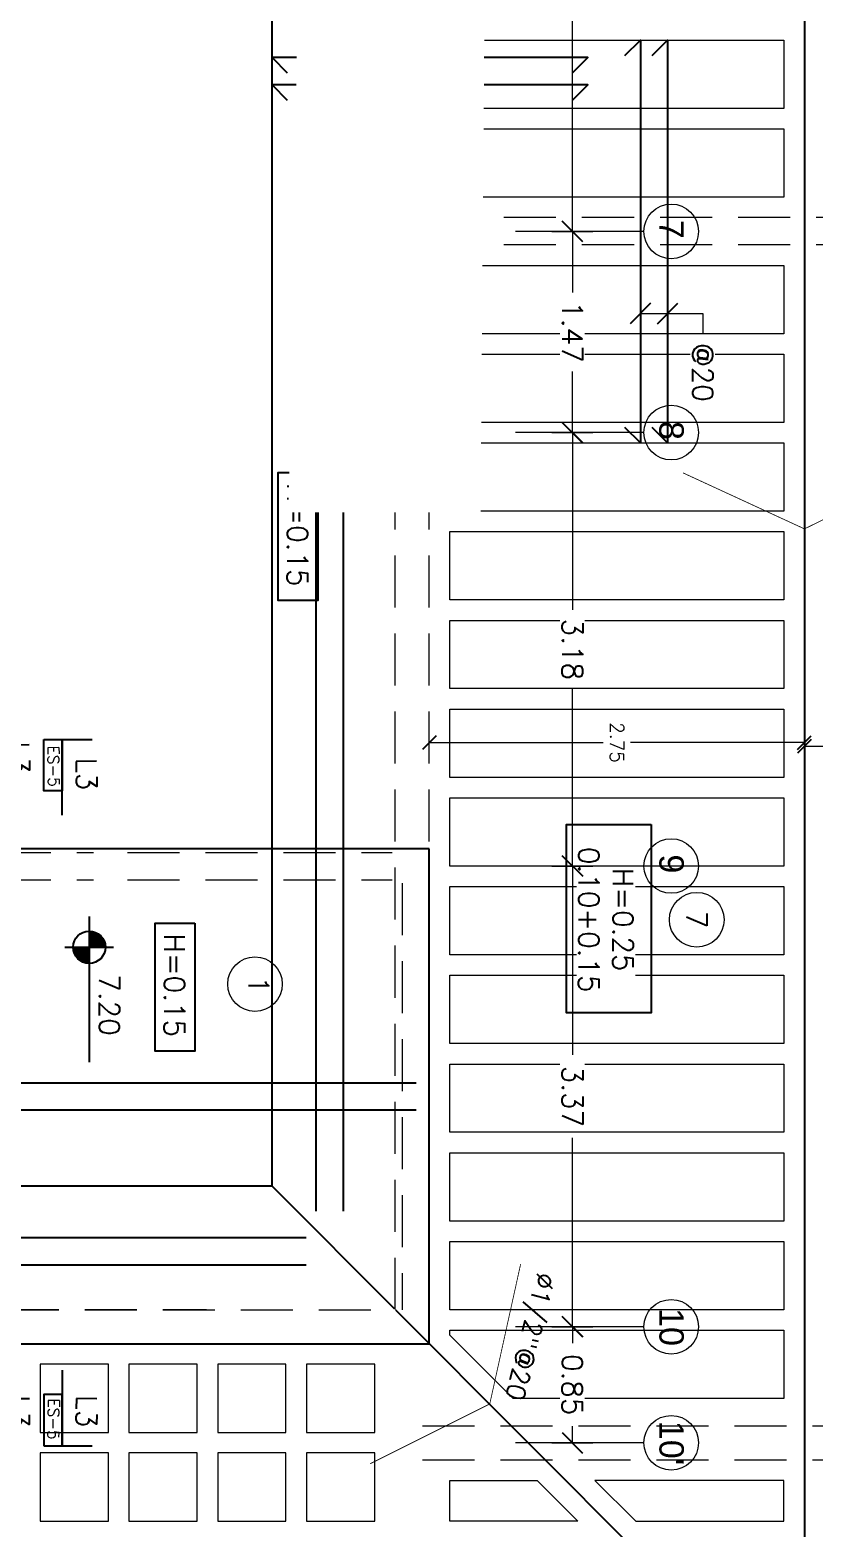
# Model space of a CAD drawing. Header units: metres. Extents: x -44 to 358, y -286 to 66.
# Drawn here: x 26.61 to 32.35, y -274.04 to -263.07 of the extents above; entities that cross this region are included whole.
import ezdxf
from ezdxf.enums import TextEntityAlignment as Align

# ---------------------------------------------------------------- set-up
doc = ezdxf.new("R2010")
doc.units = ezdxf.units.M
doc.header["$LTSCALE"] = 0.3
doc.header["$PDMODE"] = 3
doc.linetypes.add('Grid Line 1_2_', pattern=[22.225, 12.7, -3.175, 3.175, -3.175])
doc.linetypes.add('HIDDEN', pattern=[9.525, 6.35, -3.175])
for name, color, linetype, lineweight in [('0-S-GRID', 1, 'Continuous', 9), ('0-S-GRID-IDEN', 1, 'Continuous', 9), ('BOVEDILLA', 8, 'Continuous', 5), ('Columnas', 7, 'Continuous', 18), ('Cotas de elevación', 7, 'Continuous', 9), ('VIGAS', 1, 'HIDDEN', 15)]:
    doc.layers.add(name, color=color, linetype=linetype, lineweight=lineweight)
for name, color, linetype in [('ACERO', 5, 'Continuous'), ('BP', 3, 'Continuous'), ('DIMCOL', 4, 'Continuous'), ('DIMTEXTO', 4, 'Continuous'), ('REBAR', 5, 'Continuous'), ('TEXTOS', 4, 'Continuous')]:
    doc.layers.add(name, color=color, linetype=linetype)
doc.styles.add('Arial_2', font='arial.ttf', dxfattribs={"height": 0.2})
doc.styles.add('SMPLEX', font='simplex.shx')
doc.dimstyles.new('DIM-50', dxfattribs={"dimscale": 0.5, "dimtxt": 0.2, "dimasz": 0.2, "dimexe": 0.2, "dimexo": 0.2, "dimgap": 0.1, "dimtad": 0, "dimtih": 1, "dimtoh": 1, "dimzin": 0, "dimdsep": 46, "dimtxsty": 'SMPLEX', "dimblk1": 'OBLIQUE', "dimblk2": 'OBLIQUE', "dimsah": 1, "dimcen": 0.2, "dimclrd": 4, "dimclre": 4, "dimclrt": 4, "dimadec": 0, "dimazin": 0, "dimtfac": 1, "dimtmove": 0, "dimatfit": 3, "dimldrblk": 'OPEN30', "dimfxl": 0.3, "dimfxlon": 1, "dimtfill": 1, "dimtolj": 1, "dimtzin": 0, "dimarcsym": 0})
doc.dimstyles.new('DIM-75', dxfattribs={"dimscale": 0.75, "dimtxt": 0.2, "dimasz": 0.2, "dimexe": 0.2, "dimexo": 0.2, "dimgap": 0.1, "dimtad": 0, "dimtih": 1, "dimtoh": 1, "dimzin": 0, "dimdsep": 46, "dimtxsty": 'SMPLEX', "dimblk1": 'OBLIQUE', "dimblk2": 'OBLIQUE', "dimsah": 1, "dimcen": 0.2, "dimclrd": 4, "dimclre": 4, "dimclrt": 4, "dimadec": 0, "dimazin": 0, "dimtfac": 1, "dimtmove": 0, "dimatfit": 3, "dimldrblk": 'OBLIQUE', "dimfxl": 0.2, "dimfxlon": 1, "dimtfill": 1, "dimtolj": 1, "dimtzin": 0, "dimarcsym": 0})

# ---------------------------------------------------------------- blocks, each defined once
blk = doc.blocks.new('_OBLIQUE')
at = {"color": 0, "linetype": 'ByBlock'}
blk.add_line((-0.5, -0.5), (0.5, 0.5), dxfattribs=at)
blk = doc.blocks.new('*D2188')
at = {"layer": 'ACERO', "color": 4, "lineweight": -2, "ltscale": 0.2, "transparency": 16777216}
for p, q in [((125.69, -20.278), (125.79, -20.278)), ((125.69, -20.278), (125.69, -21.554)), ((125.69, -23.03), (125.69, -21.754)), ((125.69, -23.03), (125.79, -23.03))]:
    blk.add_line(p, q, dxfattribs=at)
at = {"layer": 'DEFPOINTS', "color": 0, "ltscale": 0.2, "transparency": 16777216}
for p in [(125.69, -20.278), (125.69, -23.03), (125.69, -23.03)]:
    blk.add_point(p, dxfattribs=at)
at = {"layer": 'ACERO', "color": 4, "lineweight": -2, "ltscale": 0.2, "transparency": 16777216, "xscale": 0.1, "yscale": 0.1, "zscale": 0.1}
for p, rotation in [((125.69, -20.278), 90), ((125.69, -23.03), 270)]:
    blk.add_blockref('_OBLIQUE', p, dxfattribs=dict(at, rotation=rotation))
at = {"layer": 'ACERO', "color": 4, "ltscale": 0.2, "transparency": 16777216, "insert": (125.69, -21.654), "char_height": 0.1, "attachment_point": 5, "style": 'SMPLEX', "bg_fill": 3, "box_fill_scale": 1.1, "bg_fill_color": 256, "bg_fill_true_color": 13158600, "bg_fill_transparency": 0}
blk.add_mtext('\\A1;2.75', dxfattribs=at)
blk = doc.blocks.new('_Open30')
at = {"color": 0, "lineweight": -2}
for p, q in [((-1, 0.27), (0, 0)), ((0, 0), (-1, -0.27)), ((0, 0), (-1, 0))]:
    blk.add_line(p, q, dxfattribs=at)
blk = doc.blocks.new('*U2203')
at = {"layer": 'BOVEDILLA'}
blk.add_lwpolyline([(-0.25, 1.224), (0.25, 1.224), (0.25, -1.224), (-0.25, -1.224)], close=True, dxfattribs=at)
blk = doc.blocks.new('*U2204')
at = {"layer": 'BOVEDILLA', "color": 0, "linetype": 'ByBlock', "lineweight": -2, "transparency": 16777216}
for p in [(0, 0), (0.65, 0), (1.3, 0), (1.95, 0), (2.6, 0), (3.25, 0), (3.9, 0), (4.55, 0), (5.2, 0), (5.85, 0), (6.5, 0), (7.15, 0)]:
    blk.add_blockref('*U2203', p, dxfattribs=at)
blk = doc.blocks.new('*D2200')
at = {"layer": 'DEFPOINTS', "color": 0, "ltscale": 0.2, "transparency": 16777216}
for p in [(126.091, -23.03), (125.663, -25.778), (126.091, -25.778)]:
    blk.add_point(p, dxfattribs=at)
at = {"layer": 'DIMTEXTO', "color": 4, "lineweight": -2, "ltscale": 0.2, "transparency": 16777216}
for p, q in [((125.813, -23.03), (125.563, -23.03)), ((125.663, -23.03), (125.663, -24.304)), ((125.663, -25.778), (125.663, -24.504)), ((125.813, -25.778), (125.563, -25.778))]:
    blk.add_line(p, q, dxfattribs=at)
at = {"layer": 'DIMTEXTO', "color": 4, "lineweight": -2, "ltscale": 0.2, "transparency": 16777216, "xscale": 0.1, "yscale": 0.1, "zscale": 0.1}
for p, rotation in [((125.663, -23.03), 90), ((125.663, -25.778), 270)]:
    blk.add_blockref('_OBLIQUE', p, dxfattribs=dict(at, rotation=rotation))
at = {"layer": 'DIMTEXTO', "color": 4, "ltscale": 0.2, "transparency": 16777216, "insert": (125.663, -24.404), "char_height": 0.1, "attachment_point": 5, "style": 'SMPLEX', "bg_fill": 3, "box_fill_scale": 1.1, "bg_fill_color": 256, "bg_fill_true_color": 13158600, "bg_fill_transparency": 0}
blk.add_mtext('\\A1;2.75', dxfattribs=at)
blk = doc.blocks.new('*D2207')
at = {"layer": 'DEFPOINTS', "color": 0, "transparency": 16777216}
for p in [(120.644, -26.219), (120.644, -26.481), (120.844, -26.485)]:
    blk.add_point(p, dxfattribs=at)
at = {"layer": 'DIMTEXTO', "color": 4, "lineweight": -2, "transparency": 16777216}
for p, q in [((120.644, -26.331), (120.644, -26.069)), ((120.844, -26.335), (120.844, -26.069)), ((120.644, -26.219), (120.844, -26.219)), ((120.844, -26.219), (120.994, -26.219))]:
    blk.add_line(p, q, dxfattribs=at)
at = {"layer": 'DIMTEXTO', "color": 4, "lineweight": -2, "transparency": 16777216, "xscale": 0.15, "yscale": 0.15, "zscale": 0.15, "rotation": 180}
blk.add_blockref('_OBLIQUE', (120.644, -26.219), dxfattribs=at)
at = {"layer": 'DIMTEXTO', "color": 4, "lineweight": -2, "transparency": 16777216, "xscale": 0.15, "yscale": 0.15, "zscale": 0.15}
blk.add_blockref('_OBLIQUE', (120.844, -26.219), dxfattribs=at)
at = {"layer": 'DIMTEXTO', "color": 4, "transparency": 16777216, "insert": (121.277, -26.219), "char_height": 0.15, "attachment_point": 5, "style": 'SMPLEX', "bg_fill": 3, "box_fill_scale": 1.1, "bg_fill_color": 256, "bg_fill_true_color": 13158600, "bg_fill_transparency": 0}
blk.add_mtext('\\A1;@20', dxfattribs=at)
blk = doc.blocks.new('*D2210')
at = {"layer": 'DEFPOINTS', "color": 0, "transparency": 16777216}
for p in [(123.053, -24.032), (122.52, -24.232), (123.053, -24.232)]:
    blk.add_point(p, dxfattribs=at)
at = {"layer": 'DIMTEXTO', "color": 4, "lineweight": -2, "transparency": 16777216}
for p, q in [((122.52, -24.032), (122.52, -23.775)), ((122.52, -23.775), (122.67, -23.775)), ((122.67, -24.032), (122.37, -24.032)), ((122.52, -24.232), (122.52, -24.032)), ((122.67, -24.232), (122.37, -24.232))]:
    blk.add_line(p, q, dxfattribs=at)
at = {"layer": 'DIMTEXTO', "color": 4, "lineweight": -2, "transparency": 16777216, "xscale": 0.15, "yscale": 0.15, "zscale": 0.15}
for p, rotation in [((122.52, -24.032), 90), ((122.52, -24.232), 270)]:
    blk.add_blockref('_OBLIQUE', p, dxfattribs=dict(at, rotation=rotation))
at = {"layer": 'DIMTEXTO', "color": 4, "transparency": 16777216, "insert": (122.952, -23.775), "char_height": 0.15, "attachment_point": 5, "style": 'SMPLEX', "bg_fill": 3, "box_fill_scale": 1.1, "bg_fill_color": 256, "bg_fill_true_color": 13158600, "bg_fill_transparency": 0}
blk.add_mtext('\\A1;@20', dxfattribs=at)
blk = doc.blocks.new('*D2305')
at = {"layer": 'DEFPOINTS', "color": 0, "ltscale": 0.05, "transparency": 16777216}
for p in [(79.567, -24.729), (75.416, -25.146), (79.567, -25.146)]:
    blk.add_point(p, dxfattribs=at)
at = {"layer": 'DIMTEXTO', "color": 4, "lineweight": -2, "ltscale": 0.05, "transparency": 16777216}
for p, q in [((75.416, -24.879), (75.416, -24.579)), ((79.567, -24.879), (79.567, -24.579)), ((75.416, -24.729), (77.202, -24.729)), ((79.567, -24.729), (77.781, -24.729))]:
    blk.add_line(p, q, dxfattribs=at)
at = {"layer": 'DIMTEXTO', "color": 4, "lineweight": -2, "ltscale": 0.05, "transparency": 16777216, "xscale": 0.15, "yscale": 0.15, "zscale": 0.15, "rotation": 180}
blk.add_blockref('_OBLIQUE', (75.416, -24.729), dxfattribs=at)
at = {"layer": 'DIMTEXTO', "color": 4, "lineweight": -2, "ltscale": 0.05, "transparency": 16777216, "xscale": 0.15, "yscale": 0.15, "zscale": 0.15}
blk.add_blockref('_OBLIQUE', (79.567, -24.729), dxfattribs=at)
at = {"layer": 'DIMTEXTO', "color": 4, "ltscale": 0.05, "transparency": 16777216, "insert": (77.491, -24.729), "char_height": 0.15, "attachment_point": 5, "style": 'SMPLEX', "bg_fill": 3, "box_fill_scale": 1.1, "bg_fill_color": 256, "bg_fill_true_color": 13158600, "bg_fill_transparency": 0}
blk.add_mtext('\\A1;4.15', dxfattribs=at)
blk = doc.blocks.new('*D2301')
at = {"layer": 'DEFPOINTS', "color": 0, "ltscale": 0.2, "transparency": 16777216}
for p in [(81.041, -24.729), (79.567, -25.146), (81.041, -25.146)]:
    blk.add_point(p, dxfattribs=at)
at = {"layer": 'DIMTEXTO', "color": 4, "lineweight": -2, "ltscale": 0.2, "transparency": 16777216}
for p, q in [((79.567, -24.879), (79.567, -24.579)), ((81.041, -24.879), (81.041, -24.579)), ((79.567, -24.729), (80.015, -24.729)), ((81.041, -24.729), (80.593, -24.729))]:
    blk.add_line(p, q, dxfattribs=at)
at = {"layer": 'DIMTEXTO', "color": 4, "lineweight": -2, "ltscale": 0.2, "transparency": 16777216, "xscale": 0.15, "yscale": 0.15, "zscale": 0.15, "rotation": 180}
blk.add_blockref('_OBLIQUE', (79.567, -24.729), dxfattribs=at)
at = {"layer": 'DIMTEXTO', "color": 4, "lineweight": -2, "ltscale": 0.2, "transparency": 16777216, "xscale": 0.15, "yscale": 0.15, "zscale": 0.15}
blk.add_blockref('_OBLIQUE', (81.041, -24.729), dxfattribs=at)
at = {"layer": 'DIMTEXTO', "color": 4, "ltscale": 0.2, "transparency": 16777216, "insert": (80.304, -24.729), "char_height": 0.15, "attachment_point": 5, "style": 'SMPLEX', "bg_fill": 3, "box_fill_scale": 1.1, "bg_fill_color": 256, "bg_fill_true_color": 13158600, "bg_fill_transparency": 0}
blk.add_mtext('\\A1;1.47', dxfattribs=at)
blk = doc.blocks.new('*D2302')
at = {"layer": 'DEFPOINTS', "color": 0, "ltscale": 0.2, "transparency": 16777216}
for p in [(84.216, -24.729), (81.041, -25.146), (84.216, -25.146)]:
    blk.add_point(p, dxfattribs=at)
at = {"layer": 'DIMTEXTO', "color": 4, "lineweight": -2, "ltscale": 0.2, "transparency": 16777216}
for p, q in [((81.041, -24.879), (81.041, -24.579)), ((84.216, -24.879), (84.216, -24.579)), ((81.041, -24.729), (82.339, -24.729)), ((84.216, -24.729), (82.918, -24.729))]:
    blk.add_line(p, q, dxfattribs=at)
at = {"layer": 'DIMTEXTO', "color": 4, "lineweight": -2, "ltscale": 0.2, "transparency": 16777216, "xscale": 0.15, "yscale": 0.15, "zscale": 0.15, "rotation": 180}
blk.add_blockref('_OBLIQUE', (81.041, -24.729), dxfattribs=at)
at = {"layer": 'DIMTEXTO', "color": 4, "lineweight": -2, "ltscale": 0.2, "transparency": 16777216, "xscale": 0.15, "yscale": 0.15, "zscale": 0.15}
blk.add_blockref('_OBLIQUE', (84.216, -24.729), dxfattribs=at)
at = {"layer": 'DIMTEXTO', "color": 4, "ltscale": 0.2, "transparency": 16777216, "insert": (82.629, -24.729), "char_height": 0.15, "attachment_point": 5, "style": 'SMPLEX', "bg_fill": 3, "box_fill_scale": 1.1, "bg_fill_color": 256, "bg_fill_true_color": 13158600, "bg_fill_transparency": 0}
blk.add_mtext('\\A1;3.18', dxfattribs=at)
blk = doc.blocks.new('*D2303')
at = {"layer": 'DEFPOINTS', "color": 0, "ltscale": 0.2, "transparency": 16777216}
for p in [(87.591, -24.729), (84.216, -25.146), (87.591, -25.146)]:
    blk.add_point(p, dxfattribs=at)
at = {"layer": 'DIMTEXTO', "color": 4, "lineweight": -2, "ltscale": 0.2, "transparency": 16777216}
for p, q in [((84.216, -24.879), (84.216, -24.579)), ((87.591, -24.879), (87.591, -24.579)), ((84.216, -24.729), (85.6, -24.729)), ((87.591, -24.729), (86.207, -24.729))]:
    blk.add_line(p, q, dxfattribs=at)
at = {"layer": 'DIMTEXTO', "color": 4, "lineweight": -2, "ltscale": 0.2, "transparency": 16777216, "xscale": 0.15, "yscale": 0.15, "zscale": 0.15, "rotation": 180}
blk.add_blockref('_OBLIQUE', (84.216, -24.729), dxfattribs=at)
at = {"layer": 'DIMTEXTO', "color": 4, "lineweight": -2, "ltscale": 0.2, "transparency": 16777216, "xscale": 0.15, "yscale": 0.15, "zscale": 0.15}
blk.add_blockref('_OBLIQUE', (87.591, -24.729), dxfattribs=at)
at = {"layer": 'DIMTEXTO', "color": 4, "ltscale": 0.2, "transparency": 16777216, "insert": (85.904, -24.729), "char_height": 0.15, "attachment_point": 5, "style": 'SMPLEX', "bg_fill": 3, "box_fill_scale": 1.1, "bg_fill_color": 256, "bg_fill_true_color": 13158600, "bg_fill_transparency": 0}
blk.add_mtext('\\A1;3.37', dxfattribs=at)
blk = doc.blocks.new('*D2304')
at = {"layer": 'DEFPOINTS', "color": 0, "ltscale": 0.2, "transparency": 16777216}
for p in [(88.441, -24.729), (87.591, -25.146), (88.441, -25.146)]:
    blk.add_point(p, dxfattribs=at)
at = {"layer": 'DIMTEXTO', "color": 4, "lineweight": -2, "ltscale": 0.2, "transparency": 16777216}
for p, q in [((87.591, -24.879), (87.591, -24.579)), ((88.441, -24.879), (88.441, -24.579)), ((87.591, -24.729), (87.712, -24.729)), ((88.441, -24.729), (88.32, -24.729))]:
    blk.add_line(p, q, dxfattribs=at)
at = {"layer": 'DIMTEXTO', "color": 4, "lineweight": -2, "ltscale": 0.2, "transparency": 16777216, "xscale": 0.15, "yscale": 0.15, "zscale": 0.15, "rotation": 180}
blk.add_blockref('_OBLIQUE', (87.591, -24.729), dxfattribs=at)
at = {"layer": 'DIMTEXTO', "color": 4, "lineweight": -2, "ltscale": 0.2, "transparency": 16777216, "xscale": 0.15, "yscale": 0.15, "zscale": 0.15}
blk.add_blockref('_OBLIQUE', (88.441, -24.729), dxfattribs=at)
at = {"layer": 'DIMTEXTO', "color": 4, "ltscale": 0.2, "transparency": 16777216, "insert": (88.016, -24.729), "char_height": 0.15, "attachment_point": 5, "style": 'SMPLEX', "bg_fill": 3, "box_fill_scale": 1.1, "bg_fill_color": 256, "bg_fill_true_color": 13158600, "bg_fill_transparency": 0}
blk.add_mtext('\\A1;0.85', dxfattribs=at)
blk = doc.blocks.new('dfghgfh')
at = {"layer": 'DIMTEXTO'}
h = blk.add_hatch(color=256, dxfattribs=at)
edge = h.paths.add_edge_path()
edge.add_line((0, 0), (-0.158, 0))
edge.add_arc((0, 0), 0.158, 90, 180, ccw=False)
edge.add_line((0, 0.158), (0, 0))
h = blk.add_hatch(color=256, dxfattribs=at)
edge = h.paths.add_edge_path()
edge.add_line((0, 0), (0.158, 0))
edge.add_arc((0, 0), 0.158, 270, 360, ccw=False)
edge.add_line((0, -0.158), (0, 0))
for p, q in [((0, -0.238), (0, 0.238)), ((-0.3, 0), (1.124, 0))]:
    blk.add_line(p, q, dxfattribs=at)
blk.add_circle((0, 0), 0.158, dxfattribs=at)
blk = doc.blocks.new('A$C9fa7533f')
at = {"layer": '0-S-GRID-IDEN'}
blk.add_circle((19.694, 17.81), 0.2, dxfattribs=at)
at = {"layer": 'ACERO'}
for p, q in [((21.828, 15.223), (7.513, 15.223)), ((21.828, 15.023), (7.513, 15.023))]:
    blk.add_line(p, q, dxfattribs=at)
at = {"layer": 'ACERO', "ltscale": 0.2}
for p, q in [((22.021, 8.301), (22.021, 14.948)), ((22.221, 8.301), (22.221, 14.948))]:
    blk.add_line(p, q, dxfattribs=at)
at = {"layer": 'ACERO'}
for points in [[(13.364, 17.484), (13.251, 17.597), (16.201, 17.597), (16.089, 17.484)], [(13.364, 17.284), (13.251, 17.397), (16.201, 17.397), (16.089, 17.284)], [(13.49, 16.9), (13.377, 17.013), (13.377, 14.699), (13.49, 14.811)], [(13.69, 16.9), (13.577, 17.013), (13.577, 14.699), (13.69, 14.811)]]:
    blk.add_lwpolyline(points, dxfattribs=at)
at = {"layer": 'BOVEDILLA'}
for points in [[(13.751, 15.999), (13.251, 15.999), (13.251, 18.447), (13.751, 18.447)], [(14.401, 15.999), (13.901, 15.999), (13.901, 18.447), (14.401, 18.447)], [(23.801, 17.064), (24.1, 17.363), (24.1, 18.449), (23.801, 18.449)], [(23.801, 16.64), (24.1, 16.939), (24.1, 16.001), (23.801, 16.001)], [(22.95, 14.951), (23.45, 14.951), (23.45, 15.451), (22.95, 15.451)], [(23.6, 14.951), (24.1, 14.951), (24.1, 15.451), (23.6, 15.451)], [(22.95, 14.301), (23.45, 14.301), (23.45, 14.801), (22.95, 14.801)], [(23.6, 14.301), (24.1, 14.301), (24.1, 14.801), (23.6, 14.801)], [(22.95, 13.651), (23.45, 13.651), (23.45, 14.151), (22.95, 14.151)], [(23.6, 13.651), (24.1, 13.651), (24.1, 14.151), (23.6, 14.151)], [(22.95, 13.001), (23.45, 13.001), (23.45, 13.501), (22.95, 13.501)], [(23.6, 13.001), (24.1, 13.001), (24.1, 13.501), (23.6, 13.501)]]:
    blk.add_lwpolyline(points, close=True, dxfattribs=at)
at = {"layer": 'BP', "ltscale": 0.2}
for q in [(6.901, 14.699), (21.647, 8.51)]:
    blk.add_line((21.647, 14.699), q, dxfattribs=at)
at = {"layer": 'DIMTEXTO', "ltscale": 0.2}
blk.add_lwpolyline([(18.996, 17.476), (20.376, 17.476), (20.376, 16.856), (18.996, 16.856)], close=True, dxfattribs=at)
at = {"layer": 'DIMTEXTO', "color": 4}
blk.add_lwpolyline([(16.418, 15.035), (17.355, 15.035), (17.355, 14.744), (16.418, 14.744)], close=True, dxfattribs=at)
at = {"layer": 'REBAR', "color": 6, "const_width": 0.00576}
for points in [[(16.421, 17.71), (16.831, 18.599), (16.369, 19.541)], [(23.679, 15.418), (23.241, 16.294), (22.217, 16.52)]]:
    blk.add_lwpolyline(points, dxfattribs=at)
at = {"layer": 'TEXTOS', "color": 6, "linetype": 'Continuous', "ltscale": 0.01}
blk.add_line((23.547, 13.027), (23.547, 13.381), dxfattribs=at)
at = {"layer": 'TEXTOS', "color": 5, "linetype": 'Continuous', "ltscale": 0.01}
blk.add_line((22.993, 13.163), (23.547, 13.163), dxfattribs=at)
at = {"layer": 'TEXTOS', "color": 8, "linetype": 'Continuous', "ltscale": 0.01}
blk.add_lwpolyline([(23.547, 13.027), (23.547, 13.163), (23.171, 13.163), (23.171, 13.027)], close=True, dxfattribs=at)
at = {"layer": 'VIGAS', "ltscale": 0.2}
for p, q in [((14.551, 21.351), (14.551, 15.851)), ((14.751, 21.351), (14.751, 15.851)), ((23.401, 15.801), (23.401, 21.301)), ((23.651, 15.801), (23.651, 21.301)), ((22.551, 15.851), (12.801, 15.851)), ((22.551, 15.601), (12.801, 15.601)), ((22.551, 7.612), (22.55, 15.601)), ((22.801, 7.612), (22.8, 15.601))]:
    blk.add_line(p, q, dxfattribs=at)
at = {"layer": 'DIMTEXTO', "style": 'SMPLEX'}
blk.add_text('7', height=0.15, dxfattribs=at).set_placement((19.694, 17.81), align=Align.MIDDLE_CENTER)
at = {"layer": 'TEXTOS', "color": 4, "ltscale": 0.5, "insert": (23.352, 13.099), "char_height": 0.0825, "attachment_point": 5, "rotation": 359.2226, "style": 'SMPLEX'}
blk.add_mtext('ES-5', dxfattribs=at)
at = {"layer": 'ACERO', "ltscale": 0.2}
dim = blk.add_linear_dim(base=(18.423, 18.599), p1=(18.423, 21.351), p2=(18.423, 18.599), angle=90, dimstyle='DIM-50', dxfattribs=at)
dim.commit()
dim.dimension.update_dxf_attribs({"geometry": '*D2188', "text_midpoint": (18.423, 19.975), "insert": (-107.267, 41.629)})
blk.add_wipeout([(15.146, 13.984), (20.347, 13.927), (20.271, 9.053), (15.184, 9.205)])
at = {"layer": 'BP', "ltscale": 0.2}
blk.add_line((10.801, 18.599), (25.551, 18.599), dxfattribs=at)
at = {"layer": 'BP', "color": 8, "ltscale": 0.2}
blk.add_lwpolyline([(19.175, 14.699), (19.175, 9.806), (10.4, 9.806), (10.4, 8.51)], dxfattribs=at)
at = {"layer": 'TEXTOS', "color": 6, "linetype": 'Continuous', "ltscale": 0.01}
blk.add_line((18.375, 13.027), (18.375, 13.381), dxfattribs=at)
at = {"layer": 'TEXTOS', "color": 5, "linetype": 'Continuous', "ltscale": 0.01}
blk.add_line((18.929, 13.163), (18.375, 13.163), dxfattribs=at)
at = {"layer": 'TEXTOS', "color": 8, "linetype": 'Continuous', "ltscale": 0.01}
blk.add_lwpolyline([(18.375, 13.027), (18.375, 13.163), (18.751, 13.163), (18.751, 13.027)], close=True, dxfattribs=at)
at = {"layer": 'DIMCOL', "color": 4, "insert": (22.742, 16.569), "char_height": 0.135, "attachment_point": 5, "rotation": 345.6799, "style": 'SMPLEX', "bg_fill": 3, "box_fill_scale": 1.1, "bg_fill_color": 256, "bg_fill_true_color": 13158600, "bg_fill_transparency": 0}
blk.add_mtext('\\A1;∅1/2"@20', dxfattribs=at)
at = {"layer": 'DIMTEXTO', "color": 4, "insert": (16.874, 14.886), "char_height": 0.15, "attachment_point": 5, "rotation": 0, "style": 'SMPLEX', "bg_fill": 3, "box_fill_scale": 1.1, "bg_fill_color": 256, "bg_fill_true_color": 13158600, "bg_fill_transparency": 0}
blk.add_mtext('\\A1;H=0.15', dxfattribs=at)
at = {"layer": 'DIMTEXTO', "color": 4, "lineweight": -3, "insert": (23.295, 13.34), "char_height": 0.15, "attachment_point": 5, "rotation": 359.2226, "style": 'SMPLEX', "bg_fill": 3, "box_fill_scale": 1.1, "bg_fill_color": 256, "bg_fill_true_color": 13158600, "bg_fill_transparency": 0}
blk.add_mtext('L3', dxfattribs=at)
at = {"layer": 'TEXTOS', "color": 4, "ltscale": 0.5, "insert": (18.57, 13.099), "char_height": 0.0825, "attachment_point": 5, "rotation": 0.7774, "style": 'SMPLEX'}
blk.add_mtext('ES-5', dxfattribs=at)
at = {"layer": 'DIMTEXTO'}
dim = blk.add_linear_dim(base=(13.377, 15.41), p1=(13.577, 15.144), p2=(13.377, 15.148), angle=360, text='@20', dimstyle='DIM-75', dxfattribs=at)
dim.commit()
dim.dimension.update_dxf_attribs({"geometry": '*D2207', "text_midpoint": (14.009, 15.41), "dimtype": 128, "insert": (-107.267, 41.629)})
at = {"layer": 'BOVEDILLA'}
blk.add_lwpolyline([(22.701, 18.449), (23.201, 18.449), (23.201, 16.465), (22.737, 16.001), (22.701, 16.001)], close=True, dxfattribs=at)
at = {"layer": 'BP', "ltscale": 0.2}
blk.add_line((21.647, 14.699), (25.551, 18.599), dxfattribs=at)
at = {"layer": 'BOVEDILLA'}
blk.add_blockref('*U2204', (15.151, 17.225), dxfattribs=at)
at = {"layer": 'DIMTEXTO', "color": 4, "lineweight": -3, "insert": (18.627, 13.34), "char_height": 0.15, "attachment_point": 5, "rotation": 0.7774, "style": 'SMPLEX', "bg_fill": 3, "box_fill_scale": 1.1, "bg_fill_color": 256, "bg_fill_true_color": 13158600, "bg_fill_transparency": 0}
blk.add_mtext('L3', dxfattribs=at)
at = {"layer": 'DIMTEXTO', "color": 4, "insert": (19.694, 17.145), "char_height": 0.15, "attachment_point": 5, "rotation": 0, "style": 'SMPLEX', "bg_fill": 3, "box_fill_scale": 1.1, "bg_fill_color": 256, "bg_fill_true_color": 13158600, "bg_fill_transparency": 0}
blk.add_mtext('\\A1;H=0.25\\P0.10+0.15', dxfattribs=at)
at = {"layer": 'DIMTEXTO', "ltscale": 0.2}
dim = blk.add_linear_dim(base=(18.396, 15.601), p1=(18.823, 18.599), p2=(18.823, 15.601), angle=90, dimstyle='DIM-50', dxfattribs=at)
dim.commit()
dim.dimension.update_dxf_attribs({"geometry": '*D2200', "text_midpoint": (18.396, 17.225), "insert": (-107.267, 41.629)})
at = {"layer": 'DIMTEXTO'}
dim = blk.add_linear_dim(base=(15.253, 17.397), p1=(15.786, 17.597), p2=(15.786, 17.397), angle=90, text='@20', dimstyle='DIM-75', dxfattribs=at)
dim.commit()
dim.dimension.update_dxf_attribs({"geometry": '*D2210', "text_midpoint": (15.685, 17.854), "dimtype": 128, "insert": (-107.267, 41.629)})
blk = doc.blocks.new('A$C4d880a05')
at = {"layer": '0-S-GRID-IDEN'}
for centre in [(14.651, 16.669), (16.125, 16.669), (19.3, 16.669), (22.675, 16.669), (23.525, 16.669), (20.165, 13.62)]:
    blk.add_circle(centre, 0.2, dxfattribs=at)
at = {"layer": 'ACERO', "ltscale": 0.2}
for p, q in [((20.887, 6.523), (20.887, 14.801)), ((21.087, 6.523), (21.087, 14.801))]:
    blk.add_line(p, q, dxfattribs=at)
at = {"layer": 'DIMTEXTO', "color": 4}
blk.add_lwpolyline([(19.718, 13.18), (20.655, 13.18), (20.655, 12.889), (19.718, 12.889)], close=True, dxfattribs=at)
at = {"layer": 'VIGAS', "ltscale": 0.2}
for p, q in [((19.425, 14.897), (22.55, 14.897)), ((19.2, 12.687), (19.2, 14.626)), ((19.4, 12.687), (19.4, 14.626)), ((19.425, 14.697), (22.55, 14.697)), ((19.2, 8.887), (19.2, 12.437)), ((19.4, 8.887), (19.4, 12.437))]:
    blk.add_line(p, q, dxfattribs=at)
at = {"layer": 'Cotas de elevación', "color": 6, "xscale": 0.75, "yscale": 0.75, "zscale": 0.75}
blk.add_blockref('dfghgfh', (19.895, 12.406), dxfattribs=at)
at = {"layer": 'DIMTEXTO', "style": 'SMPLEX'}
blk.add_text('1', height=0.15, dxfattribs=at).set_placement((20.172, 13.647), align=Align.MIDDLE_CENTER)
at = {"layer": 'DIMTEXTO', "color": 4, "style": 'SMPLEX'}
blk.add_text('7.20', height=0.15, rotation=0, dxfattribs=at).set_placement((20.093, 12.478))
at = {"layer": 'DIMTEXTO', "width": 0.16835, "style": 'Arial_2'}
for s, insert, char_height, attachment_point in [('7', (14.705, 16.761), 0.179, 3), ('8', (16.179, 16.761), 0.179, 3), ('9', (19.354, 16.761), 0.179, 3), ('10', (22.677, 16.761), 0.1786, 2), ("10'", (23.527, 16.761), 0.1786, 2)]:
    blk.add_mtext(s, dxfattribs=dict(at, insert=insert, char_height=char_height, attachment_point=attachment_point))
at = {"layer": 'DIMTEXTO', "color": 4, "lineweight": -3, "insert": (23.296, 11.892), "char_height": 0.15, "attachment_point": 5, "rotation": 359.2226, "style": 'SMPLEX', "bg_fill": 3, "box_fill_scale": 1.1, "bg_fill_color": 256, "bg_fill_true_color": 13158600, "bg_fill_transparency": 0}
blk.add_mtext('L3', dxfattribs=at)
at = {"layer": 'DIMTEXTO', "color": 1, "ltscale": 0.05}
dim = blk.add_linear_dim(base=(14.651, 15.945), p1=(10.5, 15.529), p2=(14.651, 15.529), dimstyle='DIM-75', override={"dimtmove": 1}, dxfattribs=at)
dim.commit()
dim.dimension.update_dxf_attribs({"geometry": '*D2305', "text_midpoint": (12.575, 15.945), "insert": (-64.916, 40.674)})
blk.add_wipeout([(7.332, 15.347), (16.709, 15.272), (16.709, 13.866), (7.388, 14.035)])
at = {"layer": 'DIMTEXTO', "ltscale": 0.2}
dim = blk.add_linear_dim(base=(16.125, 15.945), p1=(14.651, 15.529), p2=(16.125, 15.529), dimstyle='DIM-75', override={"dimtmove": 1}, dxfattribs=at)
dim.commit()
dim.dimension.update_dxf_attribs({"geometry": '*D2301', "text_midpoint": (15.388, 15.945), "insert": (-64.916, 40.674)})
blk.add_wipeout([(22.815, 13.266), (22.81, 14.646), (22.547, 14.647), (22.533, 13.266)]).dxf.layer = 'Columnas'
at = {"layer": '0-S-GRID', "linetype": 'Grid Line 1_2_'}
blk.add_line((14.651, 16.469), (14.651, 15.529), dxfattribs=at)
blk.add_line((14.651, 16.469), (14.651, 15.529), dxfattribs=at)
at = {"layer": 'BP', "ltscale": 0.2}
blk.add_lwpolyline([(19.175, 14.897), (19.175, 8.852), (10.4, 8.852), (10.4, 6.458), (16.2, 6.458), (16.2, 6.358), (22.8, 6.408), (22.8, 14.897)], close=True, dxfattribs=at)
at = {"layer": 'VIGAS', "ltscale": 0.2}
for p, q in [((22.551, 6.658), (22.55, 14.647)), ((22.801, 6.658), (22.8, 14.647))]:
    blk.add_line(p, q, dxfattribs=at)
at = {"layer": 'DIMTEXTO', "ltscale": 0.2}
dim = blk.add_linear_dim(base=(19.300000001, 15.945129323), p1=(16.125, 15.52892352), p2=(19.300000001, 15.52892352), dimstyle='DIM-75', override={"dimtmove": 1}, dxfattribs=at)
dim.commit()
dim.dimension.update_dxf_attribs({"geometry": '*D2302', "text_midpoint": (17.712500001, 15.945129323), "insert": (-64.916026985, 40.674497627)})
at = {"layer": '0-S-GRID', "linetype": 'Grid Line 1_2_'}
blk.add_line((16.125, 16.469), (16.125, 15.529), dxfattribs=at)
blk.add_line((16.125, 16.469), (16.125, 15.529), dxfattribs=at)
at = {"layer": 'DIMTEXTO', "color": 4, "insert": (20.174, 13.031), "char_height": 0.15, "attachment_point": 5, "rotation": 0, "style": 'SMPLEX', "bg_fill": 3, "box_fill_scale": 1.1, "bg_fill_color": 256, "bg_fill_true_color": 13158600, "bg_fill_transparency": 0}
blk.add_mtext('\\A1;H=0.15', dxfattribs=at)
at = {"layer": 'DIMTEXTO', "color": 4, "lineweight": -3, "insert": (18.506, 11.892), "char_height": 0.15, "attachment_point": 5, "rotation": 0.7774, "style": 'SMPLEX', "bg_fill": 3, "box_fill_scale": 1.1, "bg_fill_color": 256, "bg_fill_true_color": 13158600, "bg_fill_transparency": 0}
blk.add_mtext('L3', dxfattribs=at)
at = {"layer": 'DIMTEXTO', "ltscale": 0.2}
dim = blk.add_linear_dim(base=(22.675, 15.945129353), p1=(19.300000001, 15.52892352), p2=(22.675, 15.52892355), dimstyle='DIM-75', override={"dimtmove": 1}, dxfattribs=at)
dim.commit()
dim.dimension.update_dxf_attribs({"geometry": '*D2303', "text_midpoint": (20.987500001, 15.945129353), "insert": (-64.916026985, 40.674497627)})
at = {"layer": '0-S-GRID', "linetype": 'Grid Line 1_2_'}
blk.add_line((19.3, 16.469), (19.3, 15.529), dxfattribs=at)
blk.add_line((19.3, 16.469), (19.3, 15.529), dxfattribs=at)
at = {"layer": 'DIMTEXTO', "ltscale": 0.2}
dim = blk.add_linear_dim(base=(23.525, 15.945), p1=(22.675, 15.529), p2=(23.525, 15.529), dimstyle='DIM-75', override={"dimtmove": 1}, dxfattribs=at)
dim.commit()
dim.dimension.update_dxf_attribs({"geometry": '*D2304', "text_midpoint": (23.1, 15.945), "insert": (-64.916, 40.674)})
at = {"layer": '0-S-GRID', "linetype": 'Grid Line 1_2_'}
for p, q in [((22.675, 16.469), (22.675, 15.529)), ((22.675, 16.469), (22.675, 15.529)), ((23.525, 16.469), (23.525, 15.529)), ((23.525, 16.469), (23.525, 15.529))]:
    blk.add_line(p, q, dxfattribs=at)

msp = doc.modelspace()

# ---------------------------------------------------------------- block references
at = {"layer": 'Columnas', "ltscale": 0.2, "rotation": 270}
msp.add_blockref('A$C9fa7533f', (13.6795179, -249.8905372), dxfattribs=at)

# ---------------------------------------------------------------- next in the draw order: block references
msp.add_blockref('A$C4d880a05', (14.6336271, -249.8911923), dxfattribs=at)

doc.saveas('drawing.dxf')
